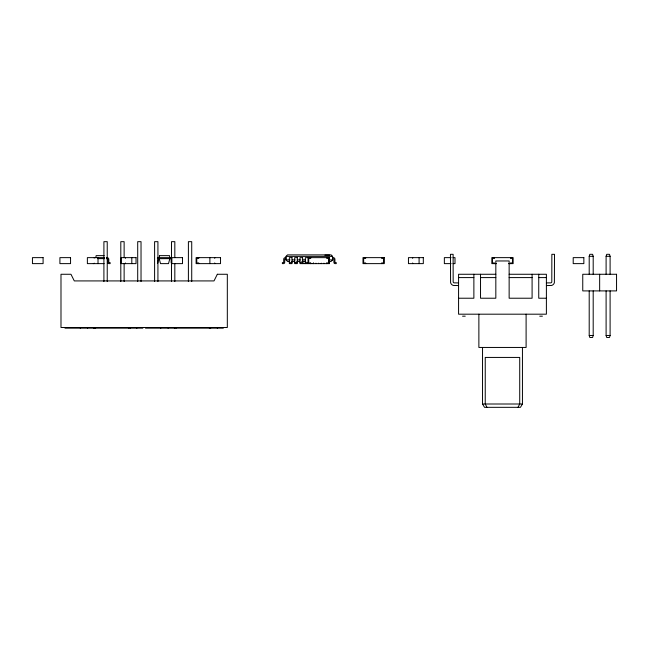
<?xml version="1.0" encoding="UTF-8"?>
<svg xmlns="http://www.w3.org/2000/svg" width="649" height="649" viewBox="0 0 649 649"><rect width="100%" height="100%" fill="white"/><g stroke="black" fill="none" stroke-linecap="round" stroke-linejoin="round"><path stroke-width="0.97" d="M95.817 257.637L96.141 255.641L104.148 255.641M589.203 274.267L589.203 256.306L589.803 254.311L592.602 254.311L593.194 256.306L593.194 274.267M606.101 274.267L606.101 256.306L606.701 254.311L609.5 254.311L610.101 256.306L610.101 274.267M593.194 290.906L593.194 335.476L592.602 337.472L589.803 337.472L589.203 335.476L589.203 290.906M610.101 290.906L610.101 335.476L609.5 337.472L606.701 337.472L606.101 335.476L606.101 290.906M517.999 407.329L519.719 404.002L519.719 357.429L485.241 357.429L485.241 404.002L486.961 407.329M522.445 347.45L522.445 404.002L520.449 407.329L484.527 407.329L482.531 404.002L482.531 347.45M289.673 261.539L287.661 261.539L286.022 259.9L286.022 256.379L287.515 254.887L331.104 254.887L332.596 256.379L332.596 259.9L330.958 261.539L328.946 261.539M95.119 257.637L94.941 257.653A1.663 1.663 0 0 0 94.137 257.978M324.906 255.179L329.635 255.179M286.022 256.379L332.596 256.379M589.203 256.306L593.194 256.306M606.101 256.306L610.101 256.306M104.53 257.637L87.372 257.637L87.372 263.624L104.132 263.624M106.468 257.637L107.345 257.653A1.663 1.663 0 0 1 108.781 259.081L108.805 262.521L110.127 262.626L110.127 263.624L108.959 263.624A1.168 1.168 0 0 1 107.799 262.464L107.775 259.129L106.468 258.635M286.022 257.637L285.138 257.653A1.663 1.663 0 0 0 283.702 259.089L283.678 262.529L282.364 262.626L282.364 263.624L283.524 263.624A1.168 1.168 0 0 0 284.692 262.464L284.741 259.048L286.022 258.635M332.596 257.637L333.472 257.653A1.663 1.663 0 0 1 334.908 259.089L334.933 262.529L336.255 262.626L336.255 263.624L335.087 263.624A1.168 1.168 0 0 1 333.927 262.464L333.87 259.048L332.596 258.635M451.128 257.637L444.354 257.637L444.354 263.624L451.128 263.624M453.059 257.637L454.998 257.637L454.998 263.624L453.059 263.624M97.756 258.635L104.53 258.635M286.022 259.9L290.071 259.9M292.099 259.9L295.133 259.9M297.161 259.9L300.195 259.9M302.223 259.9L305.257 259.9M328.54 259.9L332.596 259.9M291.685 261.539L294.711 261.539M296.723 261.539L299.741 261.539M301.753 261.539L305.784 261.539M289.349 262.626L292.009 262.626M294.67 262.626L297.331 262.626M299.992 262.626L302.653 262.626M305.314 262.626L307.975 262.626M496.493 263.624L491.837 263.624L491.837 257.637L513.132 257.637L513.132 263.624L508.475 263.624M495.828 274.267L458.575 274.267L458.575 314.189L546.393 314.189L546.393 274.267L509.141 274.267M458.575 277.594L473.875 277.594M480.528 277.594L495.828 277.594M509.141 277.594L532.091 277.594M538.743 277.594L546.393 277.594M458.575 282.915L454.105 282.859A1.322 1.322 0 0 1 453.172 281.926L453.116 254.311L450.455 254.311L450.584 282.623A3.999 3.999 0 0 0 453.416 285.455L458.575 285.576M546.393 282.915L550.863 282.859A1.322 1.322 0 0 0 551.796 281.926L551.853 254.311L554.514 254.311L554.384 282.623A3.999 3.999 0 0 1 551.553 285.455L546.393 285.576M458.575 298.224L473.875 298.224L473.875 274.267M546.393 298.224L538.743 298.224L538.743 274.267M462.567 316.185L465.228 316.185M539.741 316.185L542.402 316.185M64.981 328.159L142.812 328.159L142.812 327.494M145.481 328.159L223.313 328.159L223.313 327.494M589.203 335.476L593.194 335.476M606.101 335.476L610.101 335.476M482.531 404.002L522.445 404.002M599.652 274.267L599.652 290.906M532.091 274.267L532.091 298.224L509.141 298.224L509.141 260.963L495.828 260.963L495.828 298.224L480.528 298.224L480.528 274.267M526.104 314.189L526.104 347.45L478.873 347.45L478.873 314.189M510.471 257.637L510.471 258.302L512.467 258.302L512.467 262.959L510.471 262.959L510.471 263.624M494.497 257.637L494.497 258.302L492.502 258.302L492.502 262.959L494.497 262.959L494.497 263.624M419.092 257.637L419.092 263.624M412.667 257.637L412.667 258.302M412.667 262.959L412.667 263.624M381.62 257.637L381.62 258.302L383.616 258.302L383.616 262.959L381.62 262.959L381.62 263.624M365.655 257.637L365.655 258.302L363.659 258.302L363.659 262.959L365.655 262.959L365.655 263.624M329.27 257.637L329.27 263.624M326.698 257.637L326.698 258.302L328.694 258.302L328.694 262.959L326.698 262.959L326.698 263.624M326.609 263.169L326.609 263.616M323.948 263.169L323.948 263.616M321.279 263.169L321.279 263.616M318.618 263.169L318.618 263.616M315.958 263.169L315.958 263.616M313.475 262.959L313.475 263.624M313.297 263.169L313.297 263.616M310.733 257.637L310.733 258.302L308.737 258.302L308.737 262.959L310.733 262.959L310.733 263.624M310.636 263.169L310.636 263.616M308.072 257.637L307.975 263.624M305.314 263.624L305.314 257.637L329.359 257.637L329.359 263.624L302.832 263.624L302.832 261.101M217.334 327.494L217.334 328.159M214.746 257.637L214.746 258.302M214.746 262.959L214.746 263.624M210.682 327.494L210.682 328.159M209.887 257.637L209.887 263.624M209.351 327.494L209.351 328.159M198.772 257.637L198.772 258.302L196.777 258.302L196.777 262.959L198.772 262.959L198.772 263.624M191.723 281.585L191.723 241.671L188.397 241.671L188.397 281.585M176.09 327.494L176.09 328.159M174.824 257.637L174.824 241.671L171.498 241.671L171.498 281.585M174.824 263.624L174.824 281.585M174.759 327.494L174.759 328.159M174.386 327.494L174.386 328.159M168.107 327.494L168.107 328.159M160.774 327.494L160.774 328.159M157.926 281.585L157.926 241.671L154.6 241.671L154.6 281.585M141.028 281.585L141.028 241.671L137.702 241.671L137.702 281.585M136.834 327.494L136.834 328.159M131.812 257.637L131.812 263.624M130.181 327.494L130.181 328.159M128.851 327.494L128.851 328.159M125.395 257.637L125.395 258.302M125.395 262.959L125.395 263.624M124.129 257.637L124.129 241.671L120.803 241.671L120.803 281.585M124.129 263.624L124.129 281.585M107.231 281.585L107.231 241.671L103.905 241.671L103.905 281.585M98.015 257.637L98.015 263.624M95.59 327.494L95.59 328.159M94.259 327.494L94.259 328.159M93.886 327.494L93.886 328.159M87.607 327.494L87.607 328.159M80.273 327.494L80.273 328.159M94.251 263.169A1.168 1.168 0 0 1 93.326 263.624M171.677 258.124A1.663 1.663 0 0 0 170.719 257.653L158.307 257.653A1.663 1.663 0 0 0 157.35 258.124M171.62 263.38A1.168 1.168 0 0 1 171.166 262.464L171.158 259.211L170.5 258.635L158.267 258.683L157.861 262.464A1.168 1.168 0 0 1 157.407 263.38M159.508 255.641L159.192 258.635L160.522 263.624L168.505 263.624L169.835 258.635L169.519 255.641L159.508 255.641M217.334 274.267L214.008 280.92L74.294 280.92L70.968 274.267L60.99 274.267L60.99 327.494L227.32 327.494L227.32 274.267L217.334 274.267M43.094 257.637L32.45 257.637L32.45 263.624L43.094 263.624L43.094 257.637M70.554 257.637L59.911 257.637L59.911 263.624L70.554 263.624L70.554 257.637M136.039 257.637L121.168 257.637L121.168 263.624L136.039 263.624L136.039 257.637M182.507 257.637L171.863 257.637L171.863 263.624L182.507 263.624L182.507 257.637M220.53 257.637L196.112 257.637L196.112 263.624L220.53 263.624L220.53 257.637M292.009 257.637L289.349 257.637L289.349 263.624L292.009 263.624L292.009 257.637M297.331 257.637L294.67 257.637L294.67 263.624L297.331 263.624L297.331 257.637M302.653 257.637L299.992 257.637L299.992 263.624L302.653 263.624L302.653 257.637M384.281 257.637L362.994 257.637L362.994 263.624L384.281 263.624L384.281 257.637M423.31 257.637L408.448 257.637L408.448 263.624L423.31 263.624L423.31 257.637M583.849 257.637L573.205 257.637L573.205 263.624L583.849 263.624L583.849 257.637M616.55 274.267L582.753 274.267L582.753 290.906L616.55 290.906L616.55 274.267"/></g></svg>
